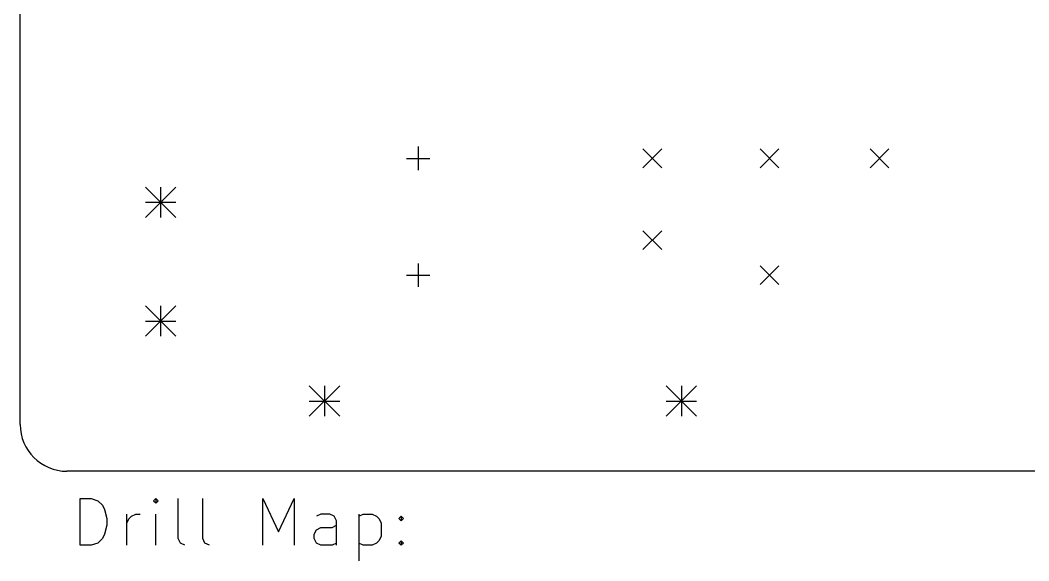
# Model space of a CAD drawing. Header units: millimetres. Extents: x 98 to 190, y -202 to -100.
# Drawn here: x 100 to 143.08, y -175.83 to -152.71 of the extents above; entities that cross this region are included whole.
import ezdxf

# ---------------------------------------------------------------- set-up
doc = ezdxf.new("R2010")
doc.units = ezdxf.units.MM
doc.layers.add('BLACK', color=250, linetype='CONTINUOUS')

msp = doc.modelspace()

# ---------------------------------------------------------------- linework, layer by layer
at = {"layer": 'BLACK', "linetype": 'CONTINUOUS'}
for p, q in [((100, -170), (100, -102)), ((117, -158.12), (117, -159.12)), ((126.6, -158.22), (127.4, -159.02)), ((127.4, -158.22), (126.6, -159.02)), ((131.6, -158.22), (132.4, -159.02)), ((132.4, -158.22), (131.6, -159.02)), ((136.3, -158.22), (137.1, -159.02)), ((137.1, -158.22), (136.3, -159.02)), ((116.5, -158.62), (117.5, -158.62)), ((105.35, -159.85), (106.65, -161.15)), ((106.65, -159.85), (105.35, -161.15)), ((106, -159.85), (106, -161.15)), ((105.35, -160.5), (106.65, -160.5)), ((126.6, -161.72), (127.4, -162.52)), ((127.4, -161.72), (126.6, -162.52)), ((117, -163.12), (117, -164.12)), ((131.6, -163.22), (132.4, -164.02)), ((132.4, -163.22), (131.6, -164.02)), ((116.5, -163.62), (117.5, -163.62)), ((105.35, -164.93), (106.65, -166.23)), ((106.65, -164.93), (105.35, -166.23)), ((106, -164.93), (106, -166.23)), ((105.35, -165.58), (106.65, -165.58)), ((112.35, -168.35), (113.65, -169.65)), ((113.65, -168.35), (112.35, -169.65)), ((113, -168.35), (113, -169.65)), ((127.59, -168.35), (128.89, -169.65)), ((128.89, -168.35), (127.59, -169.65)), ((128.24, -168.35), (128.24, -169.65)), ((112.35, -169), (113.65, -169)), ((127.59, -169), (128.89, -169)), ((188, -172), (102, -172)), ((102.557768, -175.164838), (102.557768, -173.164838)), ((102.557768, -173.164838), (103.033958, -173.164838)), ((103.033958, -173.164838), (103.319673, -173.260076)), ((105.795863, -173.164838), (105.700625, -173.260076)), ((105.891101, -173.260076), (105.795863, -173.164838)), ((105.795863, -173.164838), (105.795863, -173.355314)), ((106.748244, -174.879123), (106.748244, -173.164838)), ((107.795863, -174.879123), (107.795863, -173.164838)), ((110.367292, -175.164838), (110.367292, -173.164838)), ((110.367292, -173.164838), (111.033959, -174.593409)), ((111.033959, -174.593409), (111.700625, -173.164838)), ((111.700625, -173.164838), (111.700625, -175.164838)), ((103.319673, -173.260076), (103.510149, -173.450552)), ((103.510149, -173.450552), (103.605387, -173.641028)), ((105.700625, -173.260076), (105.795863, -173.355314)), ((105.795863, -173.355314), (105.891101, -173.260076)), ((103.605387, -173.641028), (103.700625, -174.02198)), ((103.700625, -174.02198), (103.700625, -174.307695)), ((104.557768, -175.164838), (104.557768, -173.831504)), ((104.557768, -174.212457), (104.653006, -174.02198)), ((104.653006, -174.02198), (104.748244, -173.926742)), ((104.748244, -173.926742), (104.93872, -173.831504)), ((104.93872, -173.831504), (105.129197, -173.831504)), ((105.795863, -175.164838), (105.795863, -173.831504)), ((112.843482, -173.831504), (112.653006, -173.926742)), ((113.224435, -173.831504), (112.843482, -173.831504)), ((113.414911, -173.926742), (113.224435, -173.831504)), ((113.510149, -174.117219), (113.414911, -173.926742)), ((114.46253, -173.831504), (114.46253, -175.831504)), ((114.46253, -173.926742), (114.653006, -173.831504)), ((114.653006, -173.831504), (115.033959, -173.831504)), ((115.033959, -173.831504), (115.224435, -173.926742)), ((115.224435, -173.926742), (115.319673, -174.02198)), ((115.319673, -174.02198), (115.414911, -174.212457)), ((116.176816, -174.02198), (116.272054, -173.926742)), ((116.272054, -174.117219), (116.176816, -174.02198)), ((116.272054, -173.926742), (116.367292, -174.02198)), ((116.272054, -173.926742), (116.272054, -174.117219)), ((116.367292, -174.02198), (116.272054, -174.117219)), ((103.700625, -174.307695), (103.605387, -174.688647)), ((112.653006, -174.498171), (112.843482, -174.402933)), ((112.843482, -174.402933), (113.319673, -174.402933)), ((113.319673, -174.402933), (113.510149, -174.307695)), ((113.510149, -175.164838), (113.510149, -174.117219)), ((115.414911, -174.212457), (115.414911, -174.783885)), ((103.510149, -174.879123), (103.319673, -175.0696)), ((103.605387, -174.688647), (103.510149, -174.879123)), ((106.843482, -175.0696), (106.748244, -174.879123)), ((107.891101, -175.0696), (107.795863, -174.879123)), ((112.557768, -174.688647), (112.653006, -174.498171)), ((112.557768, -174.879123), (112.557768, -174.688647)), ((112.653006, -175.0696), (112.557768, -174.879123)), ((115.414911, -174.783885), (115.319673, -174.974361)), ((103.033958, -175.164838), (102.557768, -175.164838)), ((103.319673, -175.0696), (103.033958, -175.164838)), ((107.033958, -175.164838), (106.843482, -175.0696)), ((108.081577, -175.164838), (107.891101, -175.0696)), ((112.843482, -175.164838), (112.653006, -175.0696)), ((113.319673, -175.164838), (112.843482, -175.164838)), ((113.510149, -175.0696), (113.319673, -175.164838)), ((114.653006, -175.164838), (114.46253, -175.0696)), ((115.033959, -175.164838), (114.653006, -175.164838)), ((115.224435, -175.0696), (115.033959, -175.164838)), ((115.319673, -174.974361), (115.224435, -175.0696)), ((116.176816, -175.0696), (116.272054, -174.974361)), ((116.272054, -175.164838), (116.176816, -175.0696)), ((116.272054, -174.974361), (116.367292, -175.0696)), ((116.272054, -174.974361), (116.272054, -175.164838)), ((116.367292, -175.0696), (116.272054, -175.164838))]:
    msp.add_line(p, q, dxfattribs=at)
at = {"layer": 'BLACK'}
msp.add_arc((102, -170), 2, -180, -90, dxfattribs=at)

doc.saveas('drawing.dxf')
